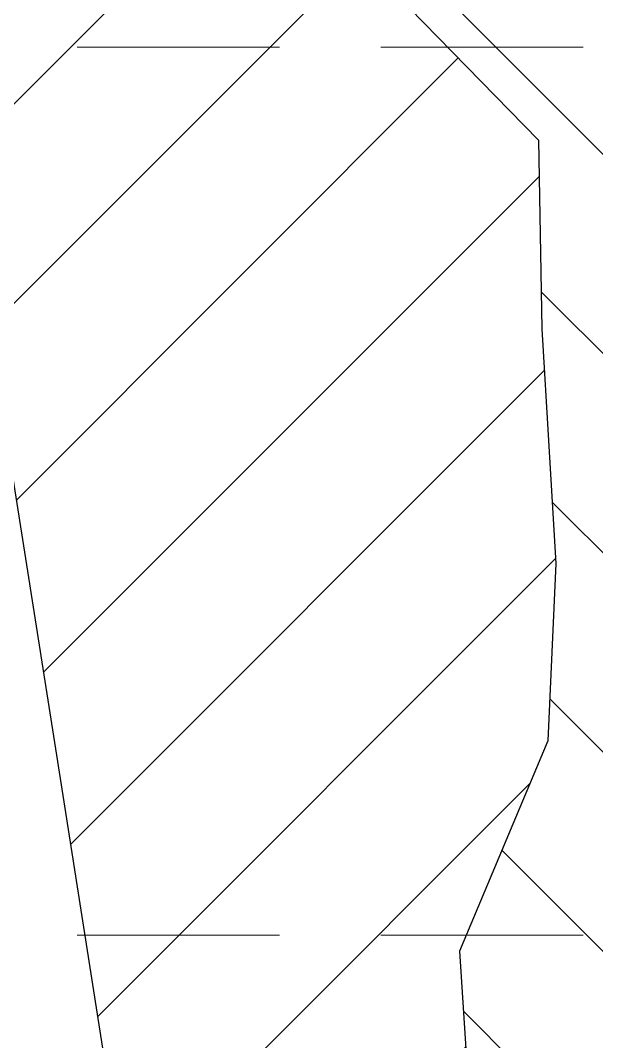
# Model space of a CAD drawing. Header units: feet. Extents: x 2175025 to 2179063, y 467811 to 470338.
# Drawn here: x 2176682.3 to 2176723.2, y 469885.8 to 469958.3 of the extents above; entities that cross this region are included whole.
import ezdxf

# ---------------------------------------------------------------- set-up
doc = ezdxf.new("R2010")
doc.units = ezdxf.units.FT
doc.header["$LTSCALE"] = 0.5
doc.header["$MEASUREMENT"] = 0
doc.linetypes.add('HIDDEN', pattern=[0.375, 0.25, -0.125])
doc.layers.add('GRID', color=254, linetype='HIDDEN')
doc.layers.add('wetlands_formatted', color=70, linetype='CONTINUOUS')

msp = doc.modelspace()

# ---------------------------------------------------------------- hatches: boundary and pattern name
at = {"layer": 'wetlands_formatted'}
h = msp.add_hatch(dxfattribs=at)
h.set_pattern_fill('ANSI31', color=5, scale=80, style=0)
h.paths.add_polyline_path([(2176786.157, 469839.075), (2176787.205, 469883.709), (2176806.86, 469883.775), (2176806.893, 469910.125), (2176784.721, 469911.16), (2176784.766, 469999.997), (2176774.699, 470052.205), (2176759.458, 470060.333), (2176726.206, 470096.921), (2176689.082, 470099.351), (2176681.579, 470085.816), (2176681.516, 470085.701), (2176673.394, 470072.976), (2176673.283, 470072.778), (2176678.745, 470047.683), (2176678.856, 469944.097), (2176684.863, 469906.114), (2176697.606, 469825.056), (2176714.373, 469733.945), (2176715.822, 469668.899), (2176726.099, 469624.116), (2176726.354, 469624.342), (2176728.231, 469627.043), (2176729.623, 469629.35), (2176732.388, 469632.52), (2176732.97, 469634.116), (2176734.843, 469636.496), (2176736.943, 469637.752), (2176738.953, 469638.287), (2176742.955, 469637.835), (2176746.052, 469635.632), (2176750.722, 469631.004), (2176751.72, 469621.294), (2176753.828, 469610.609), (2176756.716, 469598.31), (2176763.305, 469587.087), (2176768.779, 469582.689), (2176773.843, 469580.525), (2176775.824, 469625.296), (2176779.303, 469702.717)])
h.paths.add_polyline_path([(2176757.16, 469786.138), (2176760.271, 469775.547), (2176764.486, 469756.014), (2176763.145, 469746.292), (2176756.836, 469728.922), (2176750.59, 469716.421), (2176750.112, 469710.746), (2176747.272, 469710.782), (2176742.095, 469718.558), (2176717.024, 469821.144), (2176714.142, 469881.647), (2176713.465, 469892.207), (2176719.742, 469907.142), (2176720.308, 469919.715), (2176719.303, 469936.366), (2176719.068, 469949.761), (2176707.852, 469961.267), (2176696.395, 469985.762), (2176696.535, 469996.717), (2176698.287, 470006.84), (2176698.416, 470016.984), (2176696.599, 470033.646), (2176697.946, 470043.774), (2176703.673, 470047.354), (2176710.165, 470047.271), (2176720.637, 470041.05), (2176725.433, 470035.308), (2176729.165, 470009.694), (2176729.754, 469992.236), (2176745.628, 469964.032), (2176755.893, 469941.582), (2176755.764, 469931.438), (2176753.565, 469918.074), (2176746.439, 469900.309), (2176743.47, 469890.201), (2176752.626, 469876.287), (2176757.741, 469863.641), (2176760.101, 469825.87)], flags=16)
h = msp.add_hatch(dxfattribs=at)
h.set_pattern_fill('ANSI31', color=5, scale=80, angle=90, style=0)
h.paths.add_polyline_path([(2176710.165, 470047.271), (2176703.673, 470047.354), (2176697.946, 470043.774), (2176696.599, 470033.646), (2176698.416, 470016.984), (2176698.287, 470006.84), (2176696.535, 469996.717), (2176696.395, 469985.762), (2176707.852, 469961.267), (2176719.068, 469949.761), (2176719.303, 469936.366), (2176720.308, 469919.715), (2176719.742, 469907.142), (2176713.465, 469892.207), (2176714.142, 469881.647), (2176717.024, 469821.144), (2176742.095, 469718.558), (2176747.272, 469710.782), (2176750.112, 469710.746), (2176750.59, 469716.421), (2176756.836, 469728.922), (2176763.145, 469746.292), (2176764.486, 469756.014), (2176760.271, 469775.547), (2176757.16, 469786.138), (2176760.101, 469825.87), (2176757.741, 469863.641), (2176752.626, 469876.287), (2176743.47, 469890.201), (2176746.439, 469900.309), (2176753.565, 469918.074), (2176755.764, 469931.438), (2176755.893, 469941.582), (2176745.628, 469964.032), (2176729.754, 469992.236), (2176729.165, 470009.694), (2176725.433, 470035.308), (2176720.637, 470041.05)])

# ---------------------------------------------------------------- linework, layer by layer
at = {"layer": 'GRID', "color": 252, "linetype": 'HIDDEN', "lineweight": 0, "ltscale": 115}
for p, q in [((2175090.689, 469956.351), (2178996.689, 469956.351)), ((2175090.689, 469893.351), (2178996.689, 469893.351))]:
    msp.add_line(p, q, dxfattribs=at)
at = {"layer": 'wetlands_formatted', "color": 5, "flags": 128}
for points in [[(2176726.099, 469624.116), (2176715.822, 469668.899), (2176714.373, 469733.945), (2176697.606, 469825.056), (2176684.863, 469906.114), (2176678.856, 469944.097), (2176678.745, 470047.683), (2176673.283, 470072.778), (2176673.394, 470072.976), (2176681.516, 470085.701), (2176681.579, 470085.816), (2176689.082, 470099.351), (2176726.206, 470096.921)], [(2176725.433, 470035.308), (2176720.637, 470041.05), (2176710.165, 470047.271), (2176703.673, 470047.354), (2176697.946, 470043.774), (2176696.599, 470033.646), (2176698.416, 470016.984), (2176698.287, 470006.84), (2176696.535, 469996.717), (2176696.395, 469985.762), (2176707.852, 469961.267), (2176719.068, 469949.761), (2176719.303, 469936.366), (2176720.308, 469919.715), (2176719.742, 469907.142), (2176713.465, 469892.207), (2176714.142, 469881.647), (2176717.024, 469821.144), (2176742.095, 469718.558)]]:
    msp.add_lwpolyline(points, dxfattribs=at)

doc.saveas('drawing.dxf')
